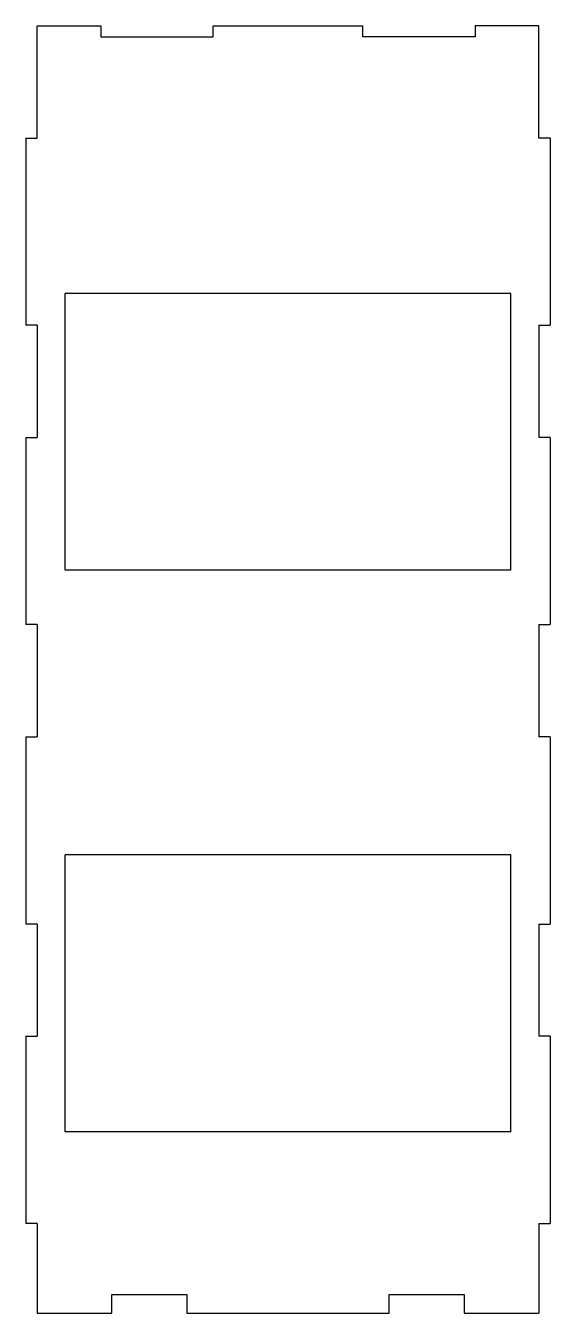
# Model space of a CAD drawing. Header units: millimetres. Extents: x -70 to 70, y 40 to 384.
import ezdxf

# ---------------------------------------------------------------- set-up
doc = ezdxf.new("R2010")
doc.units = ezdxf.units.MM

msp = doc.modelspace()

# ---------------------------------------------------------------- linework, layer by layer
at = {"color": 7, "linetype": 'Continuous', "lineweight": 25}
for p, q in [((-67, 354), (-67, 384)), ((-67, 384), (-50, 384)), ((-50, 384), (-50, 381)), ((-20, 381), (-20, 384)), ((-20, 384), (20, 384)), ((20, 381), (20, 384)), ((50, 384), (50, 381)), ((67, 384), (50, 384)), ((67, 354), (67, 384)), ((-50, 381), (-20, 381)), ((50, 381), (20, 381)), ((-70, 354), (-70, 304)), ((-70, 354), (-67, 354)), ((70, 354), (67, 354)), ((70, 354), (70, 304)), ((59.5, 312.5), (-59.5, 312.5)), ((-59.5, 238.5), (-59.5, 312.5)), ((59.5, 238.5), (59.5, 312.5)), ((-67, 304), (-70, 304)), ((-67, 304), (-67, 274)), ((67, 304), (70, 304)), ((67, 304), (67, 274)), ((-70, 274), (-70, 224)), ((-70, 274), (-67, 274)), ((70, 274), (67, 274)), ((70, 274), (70, 224)), ((59.5, 238.5), (-59.5, 238.5)), ((-67, 224), (-70, 224)), ((-67, 224), (-67, 194)), ((67, 224), (70, 224)), ((67, 224), (67, 194)), ((-70, 194), (-70, 144)), ((-70, 194), (-67, 194)), ((70, 194), (67, 194)), ((70, 194), (70, 144)), ((59.5, 162.5), (-59.5, 162.5)), ((-59.5, 88.5), (-59.5, 162.5)), ((59.5, 88.5), (59.5, 162.5)), ((-67, 144), (-70, 144)), ((-67, 144), (-67, 114)), ((67, 144), (70, 144)), ((67, 144), (67, 114)), ((-70, 114), (-70, 64)), ((-70, 114), (-67, 114)), ((70, 114), (67, 114)), ((70, 114), (70, 64)), ((59.5, 88.5), (-59.5, 88.5)), ((-67, 64), (-70, 64)), ((-67, 64), (-67, 40)), ((67, 64), (70, 64)), ((67, 64), (67, 40)), ((-47, 45), (-27, 45)), ((-47, 40), (-47, 45)), ((-27, 45), (-27, 40)), ((27, 45), (47, 45)), ((27, 40), (27, 45)), ((47, 45), (47, 40)), ((-67, 40), (-47, 40)), ((-27, 40), (27, 40)), ((47, 40), (67, 40))]:
    msp.add_line(p, q, dxfattribs=at)

doc.saveas('drawing.dxf')
